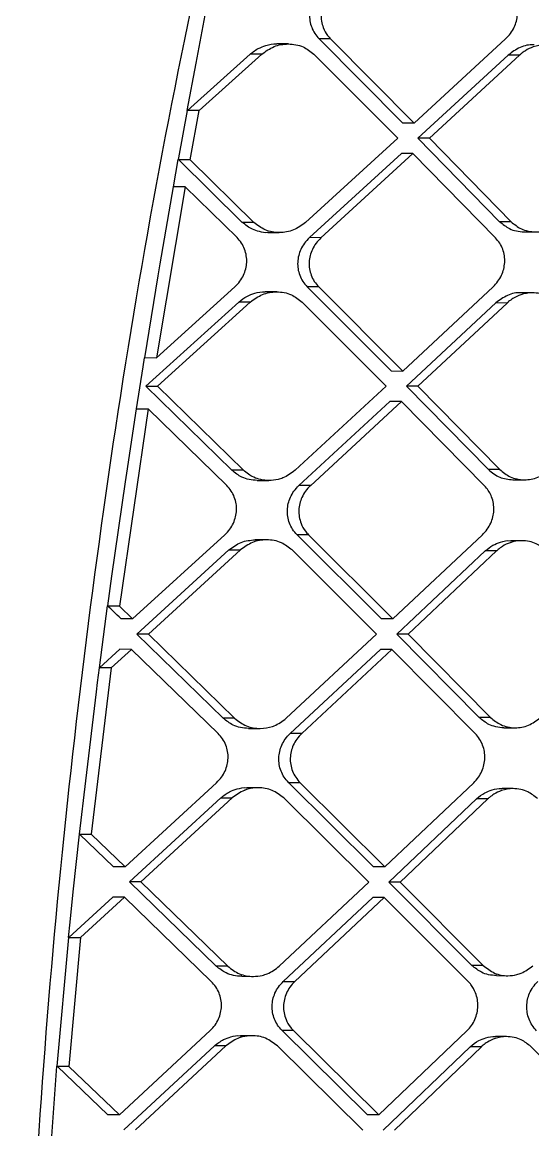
# Model space of a CAD drawing. Extents: x 525 to 609, y 649 to 778.
# Drawn here: x 533.968 to 534.702, y 718.494 to 720.089 of the extents above; entities that cross this region are included whole.
import ezdxf

# ---------------------------------------------------------------- set-up
doc = ezdxf.new("R2010")
doc.units = 0
doc.header["$MEASUREMENT"] = 0
doc.layers.add('1', color=4, linetype='Continuous')

# ---------------------------------------------------------------- blocks, each defined once
blk = doc.blocks.new('JETSETTER')
at = {"layer": '1', "color": 3, "linetype": 'Continuous', "lineweight": 25}
for p, q in [((9.0904, 50.9055), (9.1081, 50.998)), ((9.2675, 50.9405), (9.388, 50.8193)), ((9.2841, 50.9405), (9.2675, 50.9405)), ((9.2841, 50.9405), (9.4044, 50.8193)), ((9.4044, 50.8193), (9.5358, 50.9403)), ((9.2234, 50.9331), (9.2068, 50.9332)), ((9.078, 50.8373), (9.1685, 50.9186)), ((9.0949, 50.8373), (9.1851, 50.9185)), ((9.1851, 50.9185), (9.1685, 50.9185)), ((9.2598, 50.9185), (9.3805, 50.7973)), ((9.5396, 50.9172), (9.4097, 50.7973)), ((9.5559, 50.9172), (9.4261, 50.7973)), ((9.5559, 50.9172), (9.5396, 50.9172)), ((9.0778, 50.8375), (9.0904, 50.9055)), ((9.0657, 50.7694), (9.078, 50.8374)), ((9.0949, 50.8373), (9.0781, 50.8374)), ((9.082, 50.7665), (9.0949, 50.8373)), ((9.4044, 50.8193), (9.388, 50.8193)), ((9.3805, 50.7973), (9.2481, 50.6762)), ((9.4097, 50.7973), (9.5272, 50.6773)), ((9.4261, 50.7973), (9.4097, 50.7973)), ((9.4261, 50.7973), (9.5436, 50.6773)), ((9.0579, 50.7276), (9.0649, 50.7668)), ((9.157, 50.6763), (9.065, 50.7668)), ((9.0652, 50.7668), (9.0657, 50.7694)), ((9.082, 50.7665), (9.0652, 50.7665)), ((9.1736, 50.6763), (9.082, 50.7665)), ((9.3858, 50.7753), (9.2536, 50.6543)), ((9.4022, 50.7753), (9.2702, 50.6542)), ((9.4022, 50.7753), (9.3858, 50.7753)), ((9.5211, 50.6541), (9.4022, 50.7753)), ((9.075, 50.7274), (9.0334, 50.4814)), ((9.039, 50.6168), (9.0582, 50.7275)), ((9.075, 50.7274), (9.0583, 50.7274)), ((9.1494, 50.6543), (9.075, 50.7274)), ((9.1736, 50.6762), (9.157, 50.6763)), ((9.5436, 50.6773), (9.5272, 50.6773)), ((9.1935, 50.6616), (9.2101, 50.6616)), ((9.2702, 50.6542), (9.2536, 50.6543)), ((9.5625, 50.6627), (9.5788, 50.6626)), ((9.0361, 50.5995), (9.039, 50.6168)), ((9.0166, 50.4814), (9.0361, 50.5995)), ((9.0334, 50.4814), (9.1463, 50.5836)), ((9.2066, 50.5762), (9.19, 50.5762)), ((9.2504, 50.5836), (9.3713, 50.4624)), ((9.267, 50.5835), (9.2504, 50.5836)), ((9.267, 50.5835), (9.3877, 50.4623)), ((9.3877, 50.4623), (9.5178, 50.5834)), ((9.5748, 50.5749), (9.5586, 50.5749)), ((9.0183, 50.4405), (9.1519, 50.5616)), ((9.035, 50.4405), (9.1685, 50.5615)), ((9.1685, 50.5615), (9.1519, 50.5616)), ((9.2429, 50.5615), (9.364, 50.4403)), ((9.5217, 50.5603), (9.3931, 50.4404)), ((9.538, 50.5602), (9.4095, 50.4403)), ((9.538, 50.5602), (9.5217, 50.5603)), ((9.0142, 50.4681), (9.0163, 50.4813)), ((9.0167, 50.4815), (9.0334, 50.4814)), ((9.0046, 50.408), (9.0142, 50.4681)), ((9.3713, 50.4624), (9.3877, 50.4623)), ((9.142, 50.3193), (9.0183, 50.4405)), ((9.0183, 50.4405), (9.035, 50.4405)), ((9.1586, 50.3193), (9.035, 50.4405)), ((9.364, 50.4403), (9.2329, 50.3193)), ((9.3931, 50.4404), (9.5112, 50.3204)), ((9.4095, 50.4403), (9.3931, 50.4404)), ((9.4095, 50.4403), (9.5274, 50.3203)), ((9.2385, 50.2973), (9.3694, 50.4184)), ((9.3858, 50.4183), (9.255, 50.2972)), ((9.3858, 50.4183), (9.3694, 50.4184)), ((9.5052, 50.2972), (9.3858, 50.4183)), ((9.0217, 50.4077), (8.9802, 50.1239)), ((8.9908, 50.3154), (9.0049, 50.4079)), ((9.005, 50.4078), (9.0217, 50.4077)), ((9.1346, 50.2973), (9.0217, 50.4077)), ((9.1586, 50.3193), (9.142, 50.3193)), ((9.5274, 50.3203), (9.5112, 50.3204)), ((8.9693, 50.1667), (8.9889, 50.3028)), ((8.9889, 50.3028), (8.9908, 50.3154)), ((9.1785, 50.3047), (9.1951, 50.3046)), ((9.5464, 50.3057), (9.5627, 50.3057)), ((9.255, 50.2973), (9.2385, 50.2973)), ((8.9992, 50.1055), (9.1319, 50.2266)), ((9.2358, 50.2266), (9.3572, 50.1054)), ((9.2523, 50.2266), (9.2358, 50.2266)), ((9.3736, 50.1054), (9.2523, 50.2266)), ((9.5024, 50.2264), (9.3736, 50.1054)), ((9.0052, 50.0836), (9.1377, 50.2046)), ((9.1543, 50.2046), (9.0219, 50.0835)), ((9.1377, 50.2046), (9.1543, 50.2046)), ((9.1921, 50.2192), (9.1756, 50.2193)), ((9.3501, 50.0834), (9.2285, 50.2046)), ((9.5594, 50.2179), (9.5432, 50.218)), ((9.3791, 50.0834), (9.5065, 50.2033)), ((9.5228, 50.2033), (9.3955, 50.0834)), ((9.5228, 50.2033), (9.5065, 50.2033)), ((8.9635, 50.1241), (8.9693, 50.1667)), ((8.9514, 50.035), (8.9632, 50.1241)), ((8.9802, 50.1239), (8.9635, 50.1239)), ((8.9802, 50.1239), (8.9992, 50.1055)), ((8.9992, 50.1055), (8.9825, 50.1056)), ((9.3736, 50.1054), (9.3572, 50.1054)), ((9.1295, 49.9624), (9.0052, 50.0836)), ((9.0219, 50.0835), (9.0052, 50.0836)), ((9.0219, 50.0835), (9.146, 49.9623)), ((9.2201, 49.9623), (9.3501, 50.0834)), ((9.4979, 49.9634), (9.3791, 50.0834)), ((9.3955, 50.0834), (9.3791, 50.0834)), ((9.3955, 50.0834), (9.5141, 49.9634)), ((8.9515, 50.0348), (8.981, 50.0616)), ((8.9977, 50.0615), (8.9685, 50.0349)), ((8.9977, 50.0615), (8.981, 50.0616)), ((9.1222, 49.9403), (8.9977, 50.0615)), ((9.2259, 49.9403), (9.3556, 50.0614)), ((9.372, 50.0614), (9.2424, 49.9403)), ((9.372, 50.0614), (9.3556, 50.0614)), ((9.4921, 49.9402), (9.372, 50.0614)), ((8.9685, 50.0349), (8.9398, 49.7954)), ((8.9489, 50.0139), (8.9517, 50.035)), ((8.9685, 50.0349), (8.9517, 50.035)), ((8.9472, 50.0003), (8.9489, 50.0139)), ((8.9317, 49.8724), (8.9472, 50.0003)), ((9.146, 49.9623), (9.1295, 49.9624)), ((9.5141, 49.9633), (9.4978, 49.9634)), ((9.5332, 49.9487), (9.5494, 49.9487)), ((9.166, 49.9477), (9.1825, 49.9477)), ((9.2424, 49.9403), (9.2259, 49.9403)), ((8.9229, 49.7956), (8.9317, 49.8724)), ((8.9884, 49.7486), (9.12, 49.8696)), ((9.3458, 49.7485), (9.2237, 49.8696)), ((9.2402, 49.8696), (9.2237, 49.8696)), ((9.2402, 49.8696), (9.3622, 49.7484)), ((9.3622, 49.7484), (9.4899, 49.8695)), ((9.1802, 49.8623), (9.1637, 49.8623)), ((9.5468, 49.861), (9.5306, 49.861)), ((8.9946, 49.7266), (9.126, 49.8477)), ((9.1425, 49.8476), (9.0112, 49.7266)), ((9.126, 49.8477), (9.1425, 49.8476)), ((9.3389, 49.7264), (9.2166, 49.8476)), ((9.3679, 49.7264), (9.4941, 49.8464)), ((9.5104, 49.8463), (9.3842, 49.7264)), ((9.5104, 49.8463), (9.4941, 49.8464)), ((8.9137, 49.7122), (8.9227, 49.7956)), ((8.9717, 49.7486), (8.9228, 49.7957)), ((8.923, 49.7955), (8.9398, 49.7954)), ((8.9398, 49.7954), (8.9884, 49.7486)), ((8.9884, 49.7486), (8.9717, 49.7486)), ((9.3622, 49.7484), (9.3458, 49.7485)), ((9.1195, 49.6054), (8.9946, 49.7266)), ((9.0112, 49.7266), (8.9946, 49.7266)), ((9.0112, 49.7266), (9.1361, 49.6054)), ((9.2101, 49.6053), (9.3389, 49.7264)), ((9.4874, 49.6064), (9.3679, 49.7264)), ((9.3842, 49.7264), (9.3679, 49.7264)), ((9.3842, 49.7264), (9.5037, 49.6064)), ((8.9093, 49.669), (8.9137, 49.7122)), ((8.9073, 49.6467), (8.9706, 49.7046)), ((8.9873, 49.7046), (8.9243, 49.6469)), ((8.9873, 49.7046), (8.9706, 49.7046)), ((9.1124, 49.5834), (8.9873, 49.7046)), ((9.216, 49.5834), (9.3446, 49.7045)), ((9.361, 49.7044), (9.2324, 49.5833)), ((9.361, 49.7044), (9.3446, 49.7045)), ((9.4819, 49.5832), (9.361, 49.7044)), ((8.9071, 49.6468), (8.9093, 49.6688)), ((8.8907, 49.4613), (8.9074, 49.6467)), ((8.9076, 49.6469), (8.9243, 49.6469)), ((8.9243, 49.6469), (8.9076, 49.461)), ((9.1361, 49.6054), (9.1195, 49.6054)), ((9.5037, 49.6064), (9.4874, 49.6064)), ((9.1561, 49.5908), (9.1726, 49.5907)), ((9.216, 49.5834), (9.2324, 49.5833)), ((9.5228, 49.5918), (9.539, 49.5917)), ((8.9802, 49.3916), (9.1108, 49.5127)), ((9.1709, 49.5053), (9.1544, 49.5053)), ((9.3373, 49.3915), (9.2143, 49.5127)), ((9.2308, 49.5126), (9.2144, 49.5127)), ((9.2308, 49.5126), (9.3536, 49.3914)), ((9.3536, 49.3914), (9.4802, 49.5125)), ((9.5372, 49.504), (9.521, 49.504)), ((8.9865, 49.3696), (9.1169, 49.4907)), ((9.1334, 49.4907), (9.0032, 49.3696)), ((9.1334, 49.4907), (9.1169, 49.4907)), ((9.3305, 49.3694), (9.2074, 49.4906)), ((9.3595, 49.3695), (9.4846, 49.4894)), ((9.5009, 49.4893), (9.3758, 49.3694)), ((9.5009, 49.4893), (9.4846, 49.4894)), ((9.6927, 49.3693), (9.5721, 49.4897)), ((8.8763, 49.2684), (8.8904, 49.4613)), ((8.9636, 49.3916), (8.8906, 49.4613)), ((8.9076, 49.461), (8.8909, 49.4611)), ((8.9076, 49.461), (8.9802, 49.3916)), ((8.9802, 49.3916), (8.9636, 49.3916)), ((9.3536, 49.3914), (9.3373, 49.3915))]:
    blk.add_line(p, q, dxfattribs=at)
for points, knots in [([(9.2294, 45.6595), (9.1699, 45.9051), (9.0509, 46.3962), (8.9314, 47.1453), (8.8564, 47.8998), (8.8323, 48.658), (8.8596, 49.416), (8.9376, 50.1702), (9.0599, 50.9187), (9.1804, 51.4094), (9.2407, 51.6547)], [0, 0, 0, 0, 0.125001, 0.250001, 0.375003, 0.499997, 0.624991, 0.749994, 0.874996, 1, 1, 1, 1]), ([(9.2711, 51.0112), (9.2686, 51.0086), (9.2636, 51.0036), (9.2569, 50.992), (9.2534, 50.9792), (9.254, 50.9664), (9.2565, 50.957), (9.2609, 50.948), (9.2653, 50.943), (9.2675, 50.9405)], [0, 0, 0, 0, 0.137111, 0.266202, 0.501068, 0.622193, 0.745152, 0.870821, 1, 1, 1, 1]), ([(9.2878, 51.0112), (9.2852, 51.0086), (9.2803, 51.0035), (9.2735, 50.9919), (9.27, 50.979), (9.2706, 50.9661), (9.2735, 50.9556), (9.2779, 50.9468), (9.2825, 50.9421), (9.2841, 50.9404)], [0, 0, 0, 0, 0.137158, 0.266362, 0.501695, 0.625822, 0.750394, 0.914063, 1, 1, 1, 1]), ([(9.5358, 50.9403), (9.5383, 50.9429), (9.5432, 50.948), (9.5498, 50.9595), (9.5532, 50.9724), (9.5527, 50.9853), (9.5497, 50.9973), (9.5446, 51.0056), (9.5404, 51.0105), (9.5398, 51.011), (9.5397, 51.0111)], [0, 0, 0, 0, 0.136399, 0.265267, 0.500913, 0.626349, 0.750792, 0.967956, 0.996405, 1, 1, 1, 1]), ([(9.1685, 50.9186), (9.1698, 50.9197), (9.1734, 50.9227), (9.1808, 50.9273), (9.192, 50.9317), (9.2014, 50.9337), (9.2066, 50.9331), (9.2068, 50.9331)], [0, 0, 0, 0, 0.123579, 0.329787, 0.618521, 0.989438, 1, 1, 1, 1]), ([(9.1851, 50.9185), (9.1908, 50.9226), (9.2022, 50.9308), (9.2235, 50.9343), (9.2442, 50.9308), (9.2549, 50.9224), (9.2598, 50.9185)], [0, 0, 0, 0, 0.25111, 0.501808, 0.770854, 1, 1, 1, 1]), ([(9.5767, 50.9318), (9.5765, 50.9318), (9.5697, 50.9325), (9.5559, 50.9291), (9.545, 50.9212), (9.5396, 50.9172)], [0, 0, 0, 0, 0.016967, 0.508182, 1, 1, 1, 1]), ([(9.6278, 50.9175), (9.6232, 50.9213), (9.6159, 50.9272), (9.6033, 50.9311), (9.5904, 50.9324), (9.5768, 50.93), (9.5655, 50.9246), (9.5594, 50.9202), (9.5568, 50.918), (9.5562, 50.9174), (9.556, 50.9172), (9.5559, 50.9172), (9.5559, 50.9172)], [0, 0, 0, 0, 0.223628, 0.354734, 0.498656, 0.715829, 0.87194, 0.966725, 0.991045, 0.997442, 0.999708, 1, 1, 1, 1]), ([(9.1935, 50.6616), (9.1935, 50.6616), (9.1895, 50.6609), (9.1819, 50.6628), (9.1691, 50.6665), (9.1616, 50.6726), (9.157, 50.6763)], [0, 0, 0, 0, 0.001242, 0.299318, 0.565238, 1, 1, 1, 1]), ([(9.2481, 50.6762), (9.2425, 50.6721), (9.2312, 50.6639), (9.2103, 50.6604), (9.1897, 50.6638), (9.1789, 50.6722), (9.1736, 50.6762)], [0, 0, 0, 0, 0.250524, 0.501391, 0.758396, 1, 1, 1, 1]), ([(9.5272, 50.6773), (9.5318, 50.6736), (9.539, 50.6676), (9.5515, 50.6634), (9.5587, 50.6629), (9.5625, 50.6627)], [0, 0, 0, 0, 0.445139, 0.710271, 1, 1, 1, 1]), ([(9.5436, 50.6773), (9.5483, 50.6734), (9.5557, 50.6673), (9.5682, 50.6634), (9.5818, 50.6619), (9.5989, 50.6648), (9.6098, 50.6729), (9.6152, 50.6769)], [0, 0, 0, 0, 0.229637, 0.359664, 0.499724, 0.750343, 1, 1, 1, 1]), ([(9.1463, 50.5836), (9.1488, 50.5861), (9.1537, 50.5911), (9.1604, 50.6027), (9.1638, 50.6156), (9.1631, 50.6284), (9.1605, 50.6379), (9.1561, 50.6468), (9.1516, 50.6518), (9.1494, 50.6543)], [0, 0, 0, 0, 0.13589, 0.264507, 0.500844, 0.622171, 0.745235, 0.870902, 1, 1, 1, 1]), ([(9.2536, 50.6543), (9.2511, 50.6517), (9.2462, 50.6467), (9.2395, 50.6351), (9.2362, 50.6222), (9.2368, 50.6095), (9.2394, 50.6), (9.2438, 50.591), (9.2482, 50.5861), (9.2504, 50.5836)], [0, 0, 0, 0, 0.136516, 0.265339, 0.500678, 0.621538, 0.744485, 0.870402, 1, 1, 1, 1]), ([(9.2702, 50.6542), (9.2677, 50.6516), (9.2628, 50.6466), (9.2561, 50.635), (9.2527, 50.6222), (9.2534, 50.6094), (9.2559, 50.6), (9.2603, 50.591), (9.2647, 50.586), (9.267, 50.5835)], [0, 0, 0, 0, 0.136597, 0.2654974, 0.5011087, 0.6216197, 0.7445344, 0.870415, 1, 1, 1, 1]), ([(9.5178, 50.5834), (9.5202, 50.586), (9.525, 50.591), (9.5316, 50.6026), (9.5349, 50.6154), (9.5343, 50.6282), (9.5318, 50.6377), (9.5276, 50.6467), (9.5233, 50.6516), (9.5211, 50.6541)], [0, 0, 0, 0, 0.1356372, 0.2641573, 0.5003815, 0.6228324, 0.7464733, 0.8719856, 1, 1, 1, 1]), ([(9.1519, 50.5616), (9.1557, 50.5646), (9.1628, 50.57), (9.1757, 50.5747), (9.1848, 50.5767), (9.1899, 50.5762), (9.19, 50.5762)], [0, 0, 0, 0, 0.341719, 0.627716, 0.990127, 1, 1, 1, 1]), ([(9.1685, 50.5616), (9.1742, 50.5657), (9.1855, 50.5739), (9.2067, 50.5774), (9.2273, 50.5739), (9.238, 50.5654), (9.2429, 50.5615)], [0, 0, 0, 0, 0.250822, 0.501496, 0.771253, 1, 1, 1, 1]), ([(9.5586, 50.5748), (9.5583, 50.5749), (9.5517, 50.5756), (9.5379, 50.5722), (9.5271, 50.5643), (9.5217, 50.5603)], [0, 0, 0, 0, 0.016146, 0.508026, 1, 1, 1, 1]), ([(9.6096, 50.5606), (9.605, 50.5643), (9.5977, 50.5702), (9.5852, 50.5741), (9.5724, 50.5755), (9.5588, 50.5731), (9.5476, 50.5677), (9.5415, 50.5634), (9.5389, 50.5611), (9.5382, 50.5605), (9.538, 50.5603), (9.538, 50.5602)], [0, 0, 0, 0, 0.2225795, 0.3540695, 0.4988903, 0.713968, 0.8693364, 0.9647269, 0.9898874, 0.9988824, 1, 1, 1, 1]), ([(9.1785, 50.3047), (9.1746, 50.305), (9.167, 50.3055), (9.1542, 50.3097), (9.1466, 50.3157), (9.142, 50.3193)], [0, 0, 0, 0, 0.29515, 0.563693, 1, 1, 1, 1]), ([(9.2329, 50.3193), (9.2273, 50.3151), (9.2197, 50.3095), (9.2066, 50.3055), (9.1958, 50.3041), (9.1839, 50.3055), (9.1709, 50.3095), (9.1633, 50.3155), (9.1586, 50.3193)], [0, 0, 0, 0, 0.24971, 0.338258, 0.50084, 0.648073, 0.780407, 1, 1, 1, 1]), ([(9.5112, 50.3204), (9.5163, 50.3161), (9.5267, 50.3077), (9.5398, 50.3064), (9.5464, 50.3057)], [0, 0, 0, 0, 0.500402, 1, 1, 1, 1]), ([(9.5274, 50.3203), (9.5321, 50.3164), (9.5395, 50.3104), (9.5521, 50.3064), (9.5656, 50.305), (9.5827, 50.3079), (9.5935, 50.3159), (9.5989, 50.3199)], [0, 0, 0, 0, 0.228688, 0.359058, 0.499942, 0.750567, 1, 1, 1, 1]), ([(9.1319, 50.2266), (9.1344, 50.2292), (9.1393, 50.2341), (9.1444, 50.2431), (9.1476, 50.2523), (9.149, 50.2618), (9.1484, 50.2714), (9.1458, 50.2809), (9.1413, 50.2899), (9.1368, 50.2948), (9.1346, 50.2973)], [0, 0, 0, 0, 0.135071, 0.263261, 0.385061, 0.501129, 0.622015, 0.744929, 0.870658, 1, 1, 1, 1]), ([(9.2358, 50.2266), (9.2335, 50.2291), (9.2291, 50.2341), (9.2246, 50.2431), (9.2221, 50.2525), (9.2213, 50.2652), (9.2245, 50.2781), (9.2311, 50.2897), (9.236, 50.2947), (9.2385, 50.2973)], [0, 0, 0, 0, 0.130051, 0.256077, 0.378806, 0.499199, 0.735425, 0.864063, 1, 1, 1, 1]), ([(9.255, 50.2973), (9.2525, 50.2947), (9.2477, 50.2897), (9.241, 50.278), (9.2378, 50.2651), (9.2386, 50.2522), (9.2416, 50.2417), (9.2461, 50.2329), (9.2507, 50.2282), (9.2523, 50.2265)], [0, 0, 0, 0, 0.135943, 0.264609, 0.500981, 0.624971, 0.749846, 0.912956, 1, 1, 1, 1]), ([(9.5024, 50.2264), (9.5048, 50.229), (9.5096, 50.234), (9.5161, 50.2456), (9.5193, 50.2586), (9.5185, 50.2715), (9.5154, 50.2834), (9.5102, 50.2917), (9.506, 50.2965), (9.5053, 50.2971), (9.5052, 50.2972)], [0, 0, 0, 0, 0.134981, 0.263307, 0.500396, 0.625473, 0.750302, 0.967539, 0.99626, 1, 1, 1, 1]), ([(9.1377, 50.2046), (9.1434, 50.2089), (9.1547, 50.2174), (9.1686, 50.2186), (9.1756, 50.2193)], [0, 0, 0, 0, 0.499751, 1, 1, 1, 1]), ([(9.2285, 50.2046), (9.2236, 50.2084), (9.2129, 50.2169), (9.1923, 50.2204), (9.1711, 50.2169), (9.1599, 50.2087), (9.1543, 50.2046)], [0, 0, 0, 0, 0.228249, 0.498819, 0.750319, 1, 1, 1, 1]), ([(9.5065, 50.2033), (9.5101, 50.2062), (9.5167, 50.2116), (9.5291, 50.2164), (9.538, 50.2185), (9.543, 50.2179), (9.5432, 50.2179)], [0, 0, 0, 0, 0.336145, 0.621663, 0.984964, 1, 1, 1, 1]), ([(9.5942, 50.2036), (9.5896, 50.2073), (9.5824, 50.2132), (9.5698, 50.2172), (9.5571, 50.2185), (9.5436, 50.2162), (9.5324, 50.2109), (9.5263, 50.2064), (9.5235, 50.2041), (9.5228, 50.2034), (9.5228, 50.2033)], [0, 0, 0, 0, 0.221243, 0.353131, 0.499089, 0.712081, 0.866729, 0.962738, 0.996179, 1, 1, 1, 1]), ([(8.9825, 50.1056), (8.979, 50.109), (8.9726, 50.1151), (8.9663, 50.1213), (8.9635, 50.1239)], [0, 0, 0, 0, 0.559964, 1, 1, 1, 1]), ([(9.166, 49.9478), (9.162, 49.948), (9.1545, 49.9485), (9.1416, 49.9528), (9.1341, 49.9587), (9.1295, 49.9624)], [0, 0, 0, 0, 0.296815, 0.566208, 1, 1, 1, 1]), ([(9.146, 49.9623), (9.1514, 49.9582), (9.1623, 49.9499), (9.1821, 49.9466), (9.1956, 49.9488), (9.2084, 49.9535), (9.2146, 49.9581), (9.2201, 49.9623)], [0, 0, 0, 0, 0.247751, 0.499046, 0.720734, 0.750863, 1, 1, 1, 1]), ([(9.5332, 49.9488), (9.5331, 49.9487), (9.5293, 49.9483), (9.5219, 49.9498), (9.5095, 49.9537), (9.5023, 49.9597), (9.4978, 49.9634)], [0, 0, 0, 0, 0.002116, 0.299384, 0.564916, 1, 1, 1, 1]), ([(9.5141, 49.9633), (9.5188, 49.9595), (9.5261, 49.9535), (9.5387, 49.9495), (9.5522, 49.948), (9.5693, 49.9509), (9.5801, 49.959), (9.5855, 49.963)], [0, 0, 0, 0, 0.227446, 0.358198, 0.500133, 0.750814, 1, 1, 1, 1]), ([(9.1201, 49.8696), (9.1225, 49.8722), (9.1273, 49.8772), (9.1324, 49.8861), (9.1356, 49.8954), (9.1368, 49.9049), (9.1362, 49.9145), (9.1335, 49.9239), (9.129, 49.9329), (9.1245, 49.9378), (9.1222, 49.9403)], [0, 0, 0, 0, 0.134395, 0.262276, 0.384175, 0.500721, 0.621235, 0.744094, 0.87011, 1, 1, 1, 1]), ([(9.2237, 49.8696), (9.2214, 49.8722), (9.217, 49.8772), (9.2125, 49.8861), (9.2098, 49.8956), (9.209, 49.9083), (9.2121, 49.9212), (9.2186, 49.9328), (9.2234, 49.9378), (9.2259, 49.9403)], [0, 0, 0, 0, 0.130822, 0.257298, 0.38012, 0.500066, 0.736782, 0.864975, 1, 1, 1, 1]), ([(9.2424, 49.9403), (9.2399, 49.9377), (9.2351, 49.9327), (9.2286, 49.9211), (9.2255, 49.9082), (9.2263, 49.8955), (9.229, 49.8861), (9.2335, 49.8771), (9.2379, 49.8721), (9.2402, 49.8696)], [0, 0, 0, 0, 0.135292, 0.263635, 0.50033, 0.620208, 0.743006, 0.869387, 1, 1, 1, 1]), ([(9.4899, 49.8695), (9.4923, 49.8721), (9.4969, 49.8771), (9.5033, 49.8887), (9.5064, 49.9016), (9.5056, 49.9144), (9.503, 49.9238), (9.4987, 49.9327), (9.4943, 49.9377), (9.4921, 49.9402)], [0, 0, 0, 0, 0.134179, 0.262126, 0.499856, 0.621343, 0.74479, 0.870816, 1, 1, 1, 1]), ([(9.126, 49.8477), (9.1301, 49.8509), (9.1373, 49.8565), (9.1502, 49.861), (9.1588, 49.8628), (9.1636, 49.8623), (9.1637, 49.8623)], [0, 0, 0, 0, 0.37077, 0.650732, 0.993289, 1, 1, 1, 1]), ([(9.2166, 49.8476), (9.2112, 49.8517), (9.2004, 49.8601), (9.1816, 49.8631), (9.1685, 49.8614), (9.1621, 49.8593), (9.1604, 49.8586), (9.1536, 49.856), (9.148, 49.8518), (9.1425, 49.8476)], [0, 0, 0, 0, 0.247306, 0.498741, 0.684113, 0.73246, 0.749222, 0.751103, 1, 1, 1, 1]), ([(9.4941, 49.8464), (9.4979, 49.8495), (9.5048, 49.855), (9.5172, 49.8596), (9.5257, 49.8615), (9.5305, 49.861), (9.5306, 49.861)], [0, 0, 0, 0, 0.35857, 0.639915, 0.988852, 1, 1, 1, 1]), ([(9.5817, 49.8466), (9.5772, 49.8503), (9.5699, 49.8562), (9.5574, 49.8602), (9.5446, 49.8616), (9.5312, 49.8593), (9.5201, 49.854), (9.5139, 49.8495), (9.5111, 49.8472), (9.5104, 49.8464), (9.5104, 49.8463)], [0, 0, 0, 0, 0.219544, 0.351918, 0.499258, 0.710377, 0.864328, 0.960896, 0.995563, 1, 1, 1, 1]), ([(9.1561, 49.5908), (9.1521, 49.591), (9.1445, 49.5915), (9.1316, 49.5959), (9.1241, 49.6018), (9.1195, 49.6054)], [0, 0, 0, 0, 0.298482, 0.569126, 1, 1, 1, 1]), ([(9.1361, 49.6054), (9.1415, 49.6012), (9.1523, 49.5929), (9.1705, 49.5899), (9.184, 49.5915), (9.197, 49.5955), (9.2046, 49.6012), (9.2101, 49.6053)], [0, 0, 0, 0, 0.247852, 0.499096, 0.65861, 0.751273, 1, 1, 1, 1]), ([(9.5228, 49.5918), (9.5189, 49.5921), (9.5115, 49.5926), (9.499, 49.5969), (9.4919, 49.6028), (9.4874, 49.6064)], [0, 0, 0, 0, 0.3015461, 0.5690215, 1, 1, 1, 1]), ([(9.5037, 49.6064), (9.5088, 49.6023), (9.5192, 49.594), (9.5369, 49.5909), (9.5499, 49.5925), (9.5625, 49.5965), (9.5696, 49.602), (9.5749, 49.606)], [0, 0, 0, 0, 0.248316, 0.499212, 0.665214, 0.750954, 1, 1, 1, 1]), ([(9.1108, 49.5127), (9.1132, 49.5152), (9.118, 49.5202), (9.123, 49.5291), (9.1261, 49.5384), (9.1273, 49.5479), (9.1266, 49.5575), (9.1238, 49.5669), (9.1192, 49.5759), (9.1147, 49.5809), (9.1124, 49.5834)], [0, 0, 0, 0, 0.133735, 0.261337, 0.383338, 0.500398, 0.620487, 0.743286, 0.869553, 1, 1, 1, 1]), ([(9.2143, 49.5127), (9.212, 49.5152), (9.2075, 49.5202), (9.203, 49.5291), (9.2003, 49.5385), (9.1996, 49.5481), (9.2007, 49.5576), (9.2038, 49.5668), (9.2088, 49.5758), (9.2135, 49.5808), (9.216, 49.5834)], [0, 0, 0, 0, 0.13103, 0.257492, 0.379992, 0.499441, 0.615871, 0.737712, 0.865598, 1, 1, 1, 1]), ([(9.2324, 49.5833), (9.23, 49.5808), (9.2253, 49.5758), (9.2203, 49.5668), (9.2172, 49.5575), (9.216, 49.5479), (9.2168, 49.5382), (9.22, 49.5277), (9.2246, 49.5189), (9.2292, 49.5142), (9.2308, 49.5126)], [0, 0, 0, 0, 0.134425, 0.262286, 0.384094, 0.500435, 0.624378, 0.749632, 0.91357, 1, 1, 1, 1]), ([(9.4802, 49.5125), (9.4825, 49.5149), (9.487, 49.5198), (9.4919, 49.5285), (9.495, 49.5379), (9.4963, 49.5477), (9.4955, 49.5576), (9.4925, 49.5684), (9.4877, 49.5767), (9.4837, 49.5818), (9.4821, 49.5831), (9.4819, 49.5832)], [0, 0, 0, 0, 0.127341, 0.252777, 0.376845, 0.500052, 0.624462, 0.749468, 0.923786, 0.989865, 1, 1, 1, 1]), ([(9.5802, 49.5125), (9.578, 49.5151), (9.5736, 49.52), (9.5692, 49.529), (9.5666, 49.5384), (9.5657, 49.5511), (9.5686, 49.564), (9.5749, 49.5756), (9.5795, 49.5807), (9.5819, 49.5832)], [0, 0, 0, 0, 0.130519, 0.257035, 0.380038, 0.500163, 0.737681, 0.865687, 1, 1, 1, 1]), ([(9.1169, 49.4907), (9.1211, 49.494), (9.1284, 49.4997), (9.1413, 49.5041), (9.1497, 49.5058), (9.1543, 49.5053), (9.1544, 49.5053)], [0, 0, 0, 0, 0.383861, 0.660378, 0.99298, 1, 1, 1, 1]), ([(9.2074, 49.4906), (9.202, 49.4948), (9.1912, 49.5031), (9.1728, 49.5061), (9.1593, 49.5044), (9.1463, 49.5003), (9.1389, 49.4948), (9.1334, 49.4907)], [0, 0, 0, 0, 0.247794, 0.499025, 0.666849, 0.751143, 1, 1, 1, 1]), ([(9.4846, 49.4894), (9.4886, 49.4927), (9.4956, 49.4983), (9.5082, 49.5027), (9.5165, 49.5045), (9.521, 49.504), (9.521, 49.504)], [0, 0, 0, 0, 0.376744, 0.656365, 0.996416, 1, 1, 1, 1]), ([(9.5721, 49.4897), (9.5676, 49.4933), (9.5604, 49.4992), (9.5479, 49.5032), (9.5351, 49.5046), (9.5218, 49.5023), (9.5107, 49.4971), (9.5045, 49.4927), (9.5017, 49.4902), (9.501, 49.4895), (9.5009, 49.4894)], [0, 0, 0, 0, 0.217464, 0.350453, 0.499446, 0.7088, 0.862123, 0.959191, 0.995026, 1, 1, 1, 1])]:
    blk.add_open_spline(points, degree=3, knots=knots, dxfattribs=at)

msp = doc.modelspace()

# ---------------------------------------------------------------- block references
at = {"layer": '1'}
msp.add_blockref('JETSETTER', (525.1273, 669.1243), dxfattribs=at)

doc.saveas('drawing.dxf')
